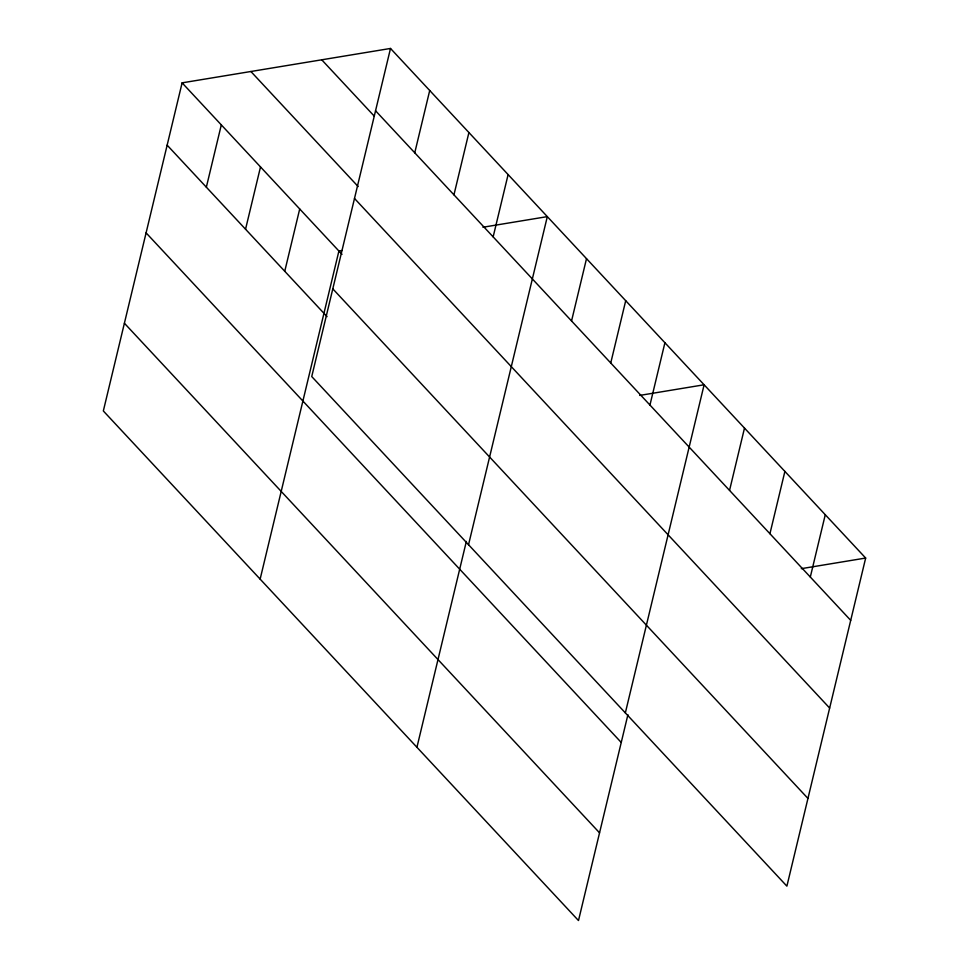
<?xml version="1.0" encoding="UTF-8"?>
<svg xmlns="http://www.w3.org/2000/svg" width="969" height="969" viewBox="0 0 969 969"><rect width="100%" height="100%" fill="white"/><g stroke="black" fill="none" stroke-linecap="round" stroke-linejoin="round"><path stroke-width="1.45" d="M390.507 48.45L311.739 376.553L786.889 886.15L865.668 558.047L390.507 48.45L182.111 82.85L103.332 410.953L578.493 920.55L627.912 714.686M206.349 187.187L221.307 124.892M245.545 229.229L260.504 166.934M284.753 271.272L299.712 208.977M260.14 579.123L338.908 251.019L341.839 250.535M414.756 152.799L429.715 90.492M453.952 194.842L468.911 132.535M493.148 236.872L508.107 174.577M416.936 747.293L466.355 541.417M468.536 544.723L547.315 216.62L482.925 227.243M571.553 320.957L586.511 258.662M610.749 363L625.708 300.705M649.957 405.042L664.916 342.735M625.344 712.893L704.112 384.778L639.734 395.413M729.548 490.399L744.495 428.092M769.931 533.713L784.89 471.418M810.314 577.027L825.273 514.733M801.278 568.67L865.668 558.047M375.548 110.757L850.709 620.354M321.732 59.799L374.349 116.219M250.886 71.5L358.167 186.557M354.497 198.463L829.646 708.06M182.111 82.85L342.009 254.338M332.803 288.847L807.952 798.432M167.153 145.156L327.05 316.633M146.089 232.863L621.238 742.46M124.395 323.234L599.545 832.831"/></g></svg>
